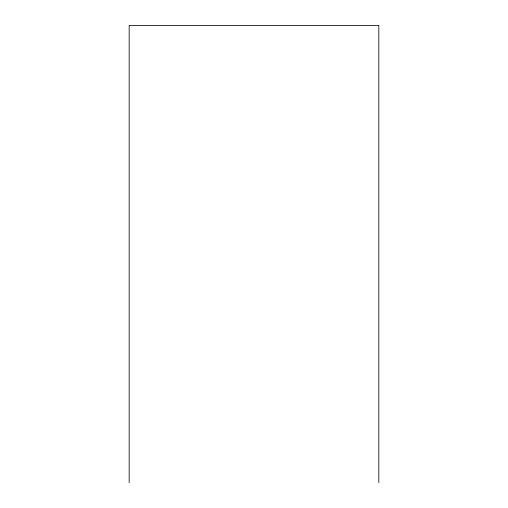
<?xml version="1.0" encoding="UTF-8"?>
<svg xmlns="http://www.w3.org/2000/svg" width="508" height="508" viewBox="0 0 508 508"><rect width="100%" height="100%" fill="white"/><g stroke="black" fill="none" stroke-linecap="round" stroke-linejoin="round"><path stroke-width="0.76" d="M378.828 482.6L378.828 25.4L129.172 25.4L129.172 482.6"/></g></svg>
